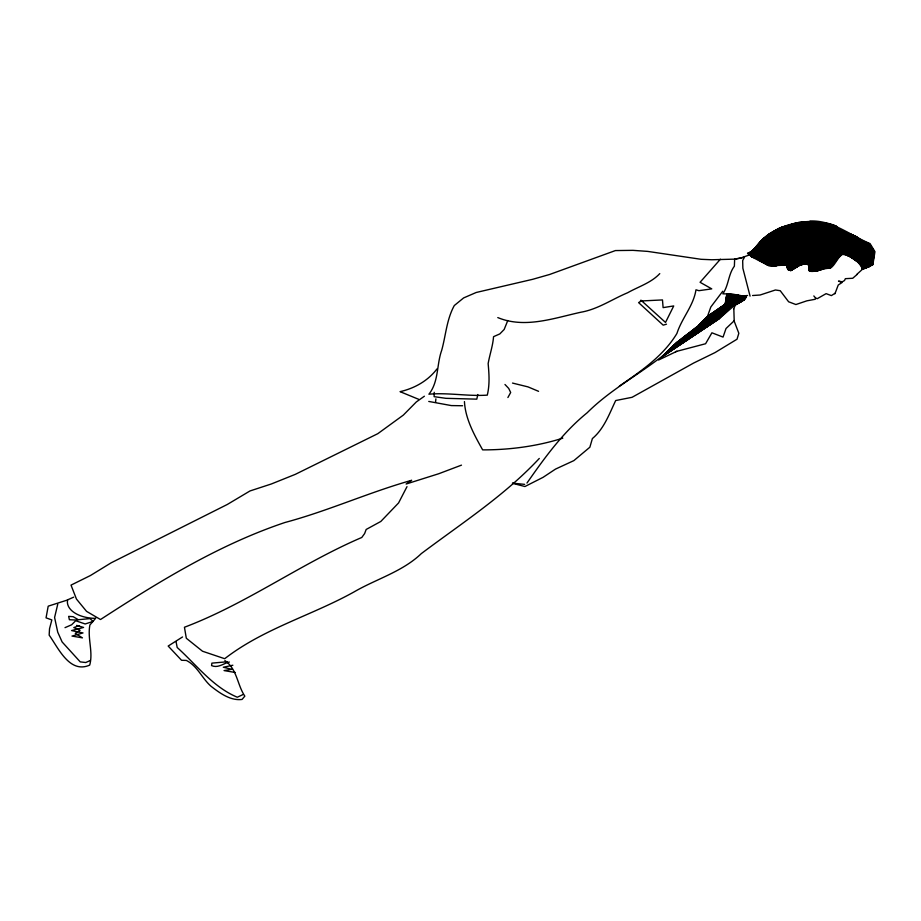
<?xml version="1.0" encoding="UTF-8"?>
<svg xmlns="http://www.w3.org/2000/svg" width="921" height="921" viewBox="0 0 921 921"><rect width="100%" height="100%" fill="white"/><g stroke="black" fill="none" stroke-linecap="round" stroke-linejoin="round"><path stroke-width="1.38" d="M434.24 392.323L434.113 396.663L445.914 398.321L476.79 399.15L477.838 394.522M435.564 402.166L435.886 398.862M733.83 308.995L734.198 320.784L726.024 328.509L723.054 337.086L711.91 332.803L705.59 343.74L675.496 351.672M725.184 304.195L726.842 294.098L745.975 296.194L745.975 297.529L744.156 299.901L734.256 305.622L718.53 319.184L661.75 357.037L676.601 342.589L698.072 325.999L707.501 316.364L725.184 304.195L730.468 306.67L734.256 305.622M813.83 295.94L815.522 297.955L815.223 299.279L806.9 300.822L795.894 304.54L788.618 301.777L780.225 290.702L775.424 289.988L760.113 295.008L752.584 295.526M834.921 293.811L838.248 285.015L842.001 282.551L838.501 281.089L842.289 281.803L844.522 280.525L845.34 278.672L852.731 278.269L857.083 274.458M57.758 604.176L54.592 617.484L57.724 632.14L62.121 641.96L80.231 661.877L85.745 662.521L90.281 660.507M707.501 316.364L710.828 306.981L722.755 291.232M507.782 320.508L504.167 329.476L499.815 333.92L493.552 336.672C492.873 345.778 489.742 354.504 488.153 363.576C489.086 374.317 489.857 384.448 487.29 395.132C467.776 396.433 448.297 392.484 428.921 394.2C438.903 381.582 436.542 364.612 441.677 350.371C445.856 335.382 446.604 319.552 454.295 305.542L463.631 297.92L476.226 292.475L532.614 279.328L549.653 274.47L615.412 250.57L632.957 250.351L647.705 251.398L701.065 259.296L711.806 259.757L734.659 259.135L740.472 258.122L749.752 254.806L751.455 256.717L768.977 265.801L786.315 265.121L787.985 269.6L790.771 270.647L800.361 264.845L806.393 263.717L809.386 265.213L808.834 269.807L809.812 271.292C816.996 272.282 823.098 267.884 830.201 268.31C835.623 264.822 837.016 257.661 842.611 254.334C850.705 255.462 859.385 261.403 862.493 269.139L872.866 264.718L874.95 251.698L870.034 243.57C850.06 235.419 832.929 220.084 810.112 221.005M733.6 309.053L735.418 304.955M407.001 486.645L398.574 502.947L380.81 521.459L366.178 529.46L364.624 533.558L361.78 537.473C300.799 563.583 246.713 603.716 184.442 627.247L186.318 638.253L202.505 651.228L224.701 658.711C263.441 628.64 311.482 615.573 353.917 591.996C376.217 578.987 402.408 571.757 421.346 553.579C461.663 523.301 504.72 495.486 539.292 458.451M507.897 397.527L510.683 392.496L508.714 388.432L504.973 384.483M526.973 483.053C544.714 457.679 562.823 432.49 587.172 412.769C609.84 390.124 638.334 374.951 663.419 355.276L664.283 355.356M437.015 368.884C427.989 380.822 414.508 388.363 400.071 391.655L418.825 399.38M720.406 259.204L700.075 282.286L711.749 288.872L698.912 290.679L695.977 289.804C693.513 305.876 681.885 317.987 676.923 333.448C663.166 356.243 640.774 371.267 619.361 386.129M95.703 618.221L89.901 624.979C87.265 638.311 93.389 651.918 89.717 665.1C69.731 673.988 58.437 648.211 49.158 635.11L49.527 628.755L51.841 619.948L46.05 617.841L48.203 606.168L66.611 600.285L73.668 597.165M659.77 273.618C651.205 282.816 638.426 286.673 627.673 292.728C612.039 299.267 597.856 309.283 580.886 312.231C553.924 318.113 524.855 328.832 497.789 317.584M718.53 319.184L730.468 306.67L730.434 294.467M862.724 269.024L856.703 274.493M834.967 293.315L831.387 295.606L826.102 293.649L817.238 298.703L815.522 297.955M424.385 396.214L416.292 401.97L403.317 415.118L377.806 433.676L295.307 474.35L271.35 483.974L249.982 490.962L227.268 504.489L111.176 562.812L90.465 575.51L71.021 585.123L76.443 599.041L86.551 611.36L100.493 619.522C158.803 581.715 218.714 544.725 284.946 522.495C328.083 510.959 368.803 492.401 411.664 480.29L406.103 484.032L438.741 473.739L461.479 465.14M242.833 694.641L237.296 697.232C212.889 686.985 196.438 664.824 177.189 647.486L176.038 641.569M641.12 301.167L638.587 302.606L663.189 325.159L666.493 324.18M182.531 636.964L168.175 646.047L181.552 660.288L186.353 660.426C197.601 666.113 201.987 678.374 211.047 686.295C219.774 693.076 230.48 700.95 242.062 699.442L244.825 696.138C237.111 684.717 237.25 669.083 224.885 660.576M658.561 360.019L676.935 351.269M65.011 627.65L71.631 624.783L75.695 620.742L85.181 623.966L93.159 621.399L89.97 618.613L75.418 620.006L69.397 619.729L68.649 616.379L73.162 616.69L78.135 619.603M562.812 438.154C537.208 446.282 509.451 449.955 482.65 449.874C474.303 435.011 465.335 418.825 464.437 401.579M79.148 625.681L73.818 627.569L80.092 630.321L75.257 633.326L82.441 637.862L71.999 636.077L83.005 632.934L71.562 630.574L83.569 627.443L76.639 625.382M229.387 662.038C223.4 663.339 218.208 668.473 211.577 665.607L211.888 663.132L227.452 661.739M232.863 665.238L223.308 667.23L231.804 669.291L224.056 670.58L235.281 672.48M743.339 295.94L747.564 295.503M809.893 221.454C792.497 222.157 774.872 227.763 761.966 239.805C757.672 244.687 754.046 251.214 747.484 253.229L751.041 255.554M640.406 301.006L662.475 299.935L663.108 307.626L673.735 305.933L665.515 322.442L640.912 300.142M804.632 221.996L814.625 221.996M798.196 222.525L819.448 222.525M795.64 223.055L824.272 223.055M793.856 223.596L829.096 223.596M792.072 224.125L831.156 224.125L831.145 266.917M790.276 224.655L832.619 224.655M788.491 225.196L834.069 225.196M786.707 225.726L835.52 225.726M784.922 226.255L836.475 226.255M836.982 226.796L783.126 226.796L783.103 265.064M781.342 227.326L837.5 227.326M779.742 227.855L838.006 227.855M778.821 228.396L838.651 228.396M777.9 228.926L839.492 228.926M776.979 229.456L840.585 229.456M776.046 229.997L841.679 229.997M775.125 230.526L842.773 230.526M774.204 231.056L843.866 231.056M773.283 231.597L844.948 231.597M772.351 232.127L846.042 232.127M771.43 232.656L847.274 232.656M770.509 233.197L848.552 233.197M769.588 233.727L849.841 233.727M768.655 234.256L851.119 234.256M767.999 234.797L852.409 234.797L852.397 258.352M767.366 235.327L853.686 235.327M766.721 235.857L854.976 235.857M766.088 236.398L856.07 236.398L856.093 260.873M765.443 236.927L856.829 236.927M764.798 237.457L857.578 237.457M764.165 237.998L858.326 237.998M763.521 238.527L859.074 238.527M762.887 239.057L859.823 239.057L859.788 264.097L872.809 264.131M762.243 239.598L860.571 239.598M761.655 240.128L861.584 240.128M761.195 240.657L862.643 240.657L862.563 269.335M760.723 241.198L863.702 241.198M760.262 241.728L864.761 241.728M759.79 242.258L865.821 242.258M759.33 242.799L866.88 242.799M758.858 243.328L867.939 243.328M758.397 243.858L868.998 243.858L869.033 266.871M757.925 244.399L869.735 244.399M757.453 244.928L870.092 244.928M756.993 245.458L870.437 245.458M756.521 245.999L870.794 245.999M756.06 246.529L871.151 246.529M755.588 247.058L871.496 247.058M755.128 247.599L871.853 247.599M754.656 248.129L872.21 248.129M754.195 248.658L872.555 248.658M753.723 249.2L872.912 249.2M753.263 249.729L873.269 249.729M752.791 250.259L873.615 250.259L873.649 257.788L851.488 257.73L851.476 234.406M752.319 250.8L873.971 250.8M751.858 251.329L874.317 251.329M751.352 251.859L874.432 251.859M750.028 252.4L874.363 252.4M748.715 252.93L874.294 252.93M747.748 253.459L874.225 253.459M748.37 254L842.358 254M842.657 254L874.156 254M748.98 254.53L841.702 254.53M845.651 254.53L874.087 254.53M749.602 255.059L841.034 255.059M846.641 255.059L874.017 255.059M750.212 255.601L840.378 255.601L840.389 229.364M847.619 255.601L873.937 255.601M750.834 256.13L839.722 256.13M848.598 256.13L873.868 256.13M751.49 256.66L839.238 256.66M873.799 256.66L849.588 256.66L849.634 233.635M752.802 257.201L838.812 257.201M850.567 257.201L873.73 257.201M754.115 257.73L838.398 257.73M837.972 258.26L755.427 258.26L755.381 247.3M852.27 258.26L873.592 258.26M756.671 258.801L837.557 258.801M853.053 258.801L873.522 258.801M757.592 259.331L837.131 259.331M853.836 259.331L873.453 259.331M758.524 259.86L836.717 259.86L836.694 226.497M854.619 259.86L873.373 259.86M759.445 260.401L836.291 260.401M855.402 260.401L873.304 260.401M760.366 260.931L835.877 260.931M856.185 260.931L873.235 260.931M761.287 261.472L835.451 261.472M873.166 261.472L856.967 261.472L857.025 237.065M762.22 262.001L835.036 262.001M857.658 262.001L873.096 262.001M763.141 262.531L834.61 262.531M858.211 262.531L873.027 262.531M764.062 263.072L834.196 263.072M858.752 263.072L872.958 263.072M764.983 263.602L833.77 263.602M859.293 263.602L872.878 263.602M765.915 264.131L804.194 264.131M807.257 264.131L833.344 264.131M766.836 264.672L801.949 264.672M807.97 264.672L832.929 264.672L832.998 224.805M860.375 264.672L872.544 264.672M767.757 265.202L779.293 265.202M786.373 265.202L799.946 265.202M808.696 265.202L832.503 265.202M860.916 265.202L871.715 265.202M770.969 265.732L776.518 265.732M786.557 265.732L799.06 265.732M809.156 265.732L832.089 265.732L832.077 224.459M861.319 265.732L870.875 265.732L870.886 246.126M786.73 266.273L798.162 266.273M809.179 266.273L831.663 266.273M861.503 266.273L870.046 266.273M786.902 266.802L797.275 266.802M809.191 266.802L831.249 266.802M861.688 266.802L869.205 266.802M787.075 267.332L796.389 267.332M809.202 267.332L830.823 267.332M861.872 267.332L867.824 267.332M787.259 267.873L795.502 267.873M809.225 267.873L830.408 267.873M862.056 267.873L866.419 267.873M787.432 268.402L794.616 268.402M809.237 268.402L824.779 268.402L824.686 223.101M862.24 268.402L865.015 268.402M787.605 268.932L793.729 268.932M809.26 268.932L823.213 268.932M862.424 268.932L863.61 268.932M787.777 269.473L792.843 269.473M809.271 269.473L821.647 269.473M788.975 270.003L791.956 270.003M809.294 270.003L820.093 270.003L820.058 222.594M791.058 270.532L790.46 270.532L790.494 224.597M809.306 270.532L818.527 270.532M809.329 271.073L816.962 271.073M726.761 294.536L731.147 294.536M726.681 295.077L735.937 295.077L735.983 304.678L724.482 304.678M726.588 295.606L740.726 295.606M726.508 296.136L745.526 296.136M726.416 296.677L745.975 296.677M726.324 297.207L745.975 297.207M726.243 297.736L745.803 297.736M726.151 298.277L745.4 298.277M726.07 298.807L744.997 298.807M725.978 299.337L744.582 299.337M725.898 299.878L744.18 299.878M725.806 300.407L743.374 300.407L743.374 295.906M725.713 300.937L742.545 300.937M725.633 301.478L741.704 301.478M725.541 302.007L740.829 302.007M725.46 302.537L739.851 302.537M725.368 303.078L738.884 303.078M725.276 303.608L737.917 303.608M725.195 304.137L736.95 304.137M723.71 305.208L735.004 305.208L735.062 294.973M722.927 305.737L733.818 305.737M731.884 306.279L722.156 306.279L722.122 315.419M721.385 306.808L730.33 306.808M720.602 307.338L729.823 307.338M719.831 307.879L729.317 307.879M719.048 308.408L728.799 308.408M718.276 308.938L728.292 308.938M716.722 310.009L727.279 310.009M715.951 310.538L726.773 310.538L726.738 294.685M715.18 311.079L726.266 311.079M714.397 311.609L725.76 311.609M713.625 312.15L725.241 312.15M724.735 312.68L712.842 312.68L712.877 322.96M712.071 313.209L724.228 313.209M711.3 313.75L723.722 313.75M710.517 314.28L723.215 314.28M709.746 314.809L722.709 314.809M708.974 315.35L722.191 315.35M708.191 315.88L721.684 315.88M707.443 316.41L721.178 316.41M706.925 316.951L720.671 316.951M720.164 317.48L706.395 317.48L706.419 327.266M705.877 318.01L719.658 318.01M705.359 318.551L719.151 318.551M704.841 319.08L718.633 319.08M704.312 319.61L717.896 319.61M703.794 320.151L717.102 320.151M703.276 320.681L716.296 320.681M715.502 321.21L702.746 321.21L702.711 329.73L693.191 329.753M702.228 321.751L714.696 321.751M701.71 322.281L713.902 322.281M701.192 322.81L713.096 322.81M700.662 323.352L712.301 323.352M700.144 323.881L711.496 323.881M699.626 324.411L710.701 324.411M699.097 324.952L709.895 324.952M698.578 325.481L709.101 325.481M708.295 326.011L698.049 326.011L698.095 332.815M697.358 326.552L707.501 326.552M696.667 327.082L706.695 327.082M695.965 327.611L705.889 327.611M695.274 328.152L705.095 328.152M694.572 328.682L704.289 328.682M693.881 329.211L703.494 329.211M692.488 330.282L701.894 330.282M691.798 330.812L701.088 330.812M691.107 331.353L700.294 331.353M690.405 331.882L699.488 331.882M698.694 332.412L689.714 332.412L689.783 338.352M689.012 332.953L697.888 332.953M688.321 333.483L697.093 333.483M687.63 334.012L696.288 334.012M686.928 334.553L695.493 334.553M686.237 335.083L694.687 335.083M685.558 335.612L693.893 335.612M684.867 336.153L693.087 336.153M684.188 336.683L692.293 336.683M683.497 337.213L691.487 337.213M682.818 337.754L690.692 337.754L690.704 331.652M682.127 338.283L689.887 338.283M689.092 338.813L681.448 338.813L681.471 343.901M680.757 339.354L688.286 339.354M680.078 339.884L687.492 339.884M679.387 340.413L686.686 340.413M685.892 340.954L678.708 340.954L678.696 345.743L673.309 345.755M678.017 341.484L685.086 341.484L685.166 335.923M677.338 342.013L684.291 342.013L684.234 336.637M676.647 342.554L683.486 342.554M676.083 343.084L682.691 343.084M675.53 343.614L681.885 343.614M674.978 344.155L681.091 344.155M674.425 344.684L680.285 344.684M673.873 345.214L679.491 345.214M672.756 346.284L677.891 346.284M677.085 346.814L672.203 346.814L672.226 350.061M671.651 347.355L676.29 347.355M671.098 347.885L675.484 347.885M670.546 348.414L674.69 348.414M669.993 348.955L673.884 348.955M669.429 349.485L673.09 349.485M668.876 350.015L672.284 350.015M668.324 350.556L671.49 350.556M667.771 351.085L670.684 351.085M667.218 351.615L669.889 351.615M669.083 352.156L666.666 352.156L666.677 353.756L664.997 353.756M666.102 352.685L668.278 352.685M665.549 353.215L667.483 353.215M664.444 354.286L665.883 354.286M663.891 354.815L665.077 354.815M662.844 355.886L663.477 355.886M462.595 405.747L451.348 405.585L428.76 401.441M512.64 483.168L524.659 484.365M738.55 295.215L732.034 293.995L722.801 293.834C728.776 285.452 728.212 274.331 734.371 266.204L734.659 259.135L744.433 257.27L742.671 260.574L742.867 268.264L750.074 296.136M512.502 383.067L528.009 386.889L538.555 391.321M512.421 483.283L524.924 486.518L543.079 477.331L555.501 469.1L573.864 460.615L589.854 447.226L592.387 438.557C604.072 428.818 609.288 413.92 615.688 400.543L632.059 397.308L693.628 363.047L715.03 352.582L737.03 339.216L738.826 333.275L733.956 320.52M872.728 248.923L872.728 264.557M871.807 247.519L871.807 265.144M869.954 244.733L869.954 266.319M868.112 243.42L868.112 267.228M867.191 242.948L867.191 267.574M866.258 242.488L866.258 267.93M865.337 242.016L865.337 268.276M864.416 241.555L864.416 268.633M863.484 241.095L863.484 268.978M861.642 240.162L861.642 266.664M860.721 239.69L860.721 264.995M858.867 238.378L858.867 263.187M857.946 237.722L857.946 262.278M855.172 235.937L855.172 260.24M854.251 235.557L854.251 259.618M853.33 235.177L853.33 258.985M850.555 234.026L850.555 257.189M848.702 233.255L848.702 256.188M847.781 232.875L847.781 255.681M846.86 232.483L846.86 255.186M845.938 232.069L845.938 254.68M845.006 231.62L845.006 254.196M844.085 231.171L844.085 254.115M843.164 230.722L843.164 254.035M842.243 230.262L842.243 254.092M841.31 229.813L841.31 254.841M839.468 228.915L839.468 256.372M838.547 228.304L838.547 257.546M837.615 227.452L837.615 258.72M835.773 225.818L835.773 261.057M834.84 225.472L834.84 262.232M833.919 225.138L833.919 263.406M830.224 223.78L830.224 268.092M829.303 223.619L829.303 268.253M828.382 223.515L828.382 268.253M827.449 223.412L827.449 268.253M826.528 223.308L826.528 268.253M825.607 223.204L825.607 268.264M823.754 222.997L823.754 268.748M822.833 222.894L822.833 269.059M821.912 222.801L821.912 269.381M820.991 222.698L820.991 269.692M819.137 222.491L819.137 270.325M818.216 222.387L818.216 270.636M817.295 222.283L817.295 270.958M816.363 222.18L816.363 271.108M815.442 222.076L815.442 271.142M814.521 221.984L814.521 271.165M813.6 221.88L813.6 271.188M812.667 221.777L812.667 271.223M811.746 221.673L811.746 271.246M810.825 221.57L810.825 271.269M809.893 221.558L809.893 271.304M808.972 221.627L808.972 265.409M808.051 221.708L808.051 264.73M807.13 221.788L807.13 264.039M806.197 221.857L806.197 263.659M805.276 221.938L805.276 263.878M804.355 222.019L804.355 264.097M803.434 222.088L803.434 264.315M802.502 222.168L802.502 264.534M801.581 222.249L801.581 264.753M800.66 222.318L800.66 264.972M799.739 222.398L799.739 265.329M798.806 222.479L798.806 265.881M797.885 222.548L797.885 266.434M796.964 222.663L796.964 266.986M796.043 222.94L796.043 267.551M795.111 223.216L795.111 268.103M794.19 223.492L794.19 268.656M793.269 223.768L793.269 269.208M792.348 224.045L792.348 269.761M791.415 224.321L791.415 270.325M789.573 224.874L789.573 270.221M788.652 225.15L788.652 269.888M787.72 225.426L787.72 269.3M786.799 225.703L786.799 266.48M785.878 225.967L785.878 265.018M784.957 226.244L784.957 265.029M784.024 226.52L784.024 265.041M782.182 227.073L782.182 265.075M781.25 227.349L781.25 265.098M780.329 227.625L780.329 265.11M779.408 228.051L779.408 265.179M778.487 228.592L778.487 265.352M777.554 229.122L777.554 265.536M776.633 229.651L776.633 265.709M775.712 230.192L775.712 265.893M774.791 230.722L774.791 266.065M773.859 231.252L773.859 266.031M772.938 231.793L772.938 265.939M772.017 232.322L772.017 265.835M771.096 232.852L771.096 265.743M770.163 233.393L770.163 265.651M769.242 233.922L769.242 265.559M768.321 234.533L768.321 265.467M767.4 235.304L767.4 264.995M766.468 236.075L766.468 264.454M765.547 236.847L765.547 263.924M764.626 237.606L764.626 263.394M763.705 238.378L763.705 262.853M762.772 239.149L762.772 262.324M761.851 239.921L761.851 261.794M760.93 240.968L760.93 261.253M760.009 242.016L760.009 260.724M759.077 243.075L759.077 260.194M758.156 244.134L758.156 259.653M757.235 245.193L757.235 259.123M756.302 246.241L756.302 258.617M754.46 248.359L754.46 257.868M753.539 249.418L753.539 257.5M752.607 250.466L752.607 257.12M751.686 251.525L751.686 256.752M750.765 252.101L750.765 256.073M749.844 252.469L749.844 255.278M748.911 252.849L748.911 254.472M745.216 296.101L745.216 298.508M744.295 296.009L744.295 299.728M742.453 295.802L742.453 301.006M741.52 295.699L741.52 301.593M740.599 295.595L740.599 302.134M739.678 295.491L739.678 302.641M738.757 295.388L738.757 303.147M737.825 295.284L737.825 303.654M736.904 295.18L736.904 304.16M734.129 294.87L734.129 305.657M733.208 294.766L733.208 305.91M732.287 294.662L732.287 306.163M731.366 294.559L731.366 306.417M729.513 294.363L729.513 307.672M728.592 294.26L728.592 308.639M727.659 294.156L727.659 309.606L717.505 309.479L717.505 319.875M725.817 300.338L725.817 311.54M724.896 304.39L724.896 312.518M723.964 305.024L723.964 313.485M723.043 305.668L723.043 314.452M721.201 306.935L721.201 316.398M720.268 307.568L720.268 317.365M719.347 308.201L719.347 318.332M718.426 308.846L718.426 319.265M716.573 310.112L716.573 320.496M715.652 310.745L715.652 321.107M714.731 311.379L714.731 321.728M713.81 312.023L713.81 322.338M711.956 313.29L711.956 323.57M711.035 313.923L711.035 324.192M710.114 314.556L710.114 324.802M709.182 315.201L709.182 325.424M708.261 315.834L708.261 326.034M707.34 316.525L707.34 326.656M705.486 318.413L705.486 327.888M704.565 319.357L704.565 328.498M703.644 320.301L703.644 329.119M701.79 322.189L701.79 330.351M700.869 323.133L700.869 330.961M699.948 324.088L699.948 331.583M699.016 325.032L699.016 332.193M697.174 326.69L697.174 333.425M696.253 327.404L696.253 334.047M695.32 328.106L695.32 334.657M694.399 328.82L694.399 335.279M693.478 329.522L693.478 335.889M692.557 330.236L692.557 336.51M691.625 330.938L691.625 337.121M688.862 333.068L688.862 338.974M687.929 333.782L687.929 339.584M687.008 334.484L687.008 340.206M686.087 335.198L686.087 340.816M683.313 337.362L683.313 342.67M682.392 338.076L682.392 343.28M680.538 339.515L680.538 344.512M679.617 340.24L679.617 345.133M677.775 341.679L677.775 346.365M676.843 342.393L676.843 346.975M675.922 343.245L675.922 347.597M675.001 344.132L675.001 348.207M674.068 345.018L674.068 348.829M673.147 345.905L673.147 349.439M671.305 347.689L671.305 350.671M670.373 348.575L670.373 351.292M669.452 349.462L669.452 351.903M668.531 350.36L668.531 352.524M667.61 351.246L667.61 353.134M665.756 353.019L665.756 354.366M664.835 353.917L664.835 354.988M663.914 354.804L663.914 355.598M95.185 618.348A28.447 16.428 0 0 1 67.624 599.813"/></g></svg>
